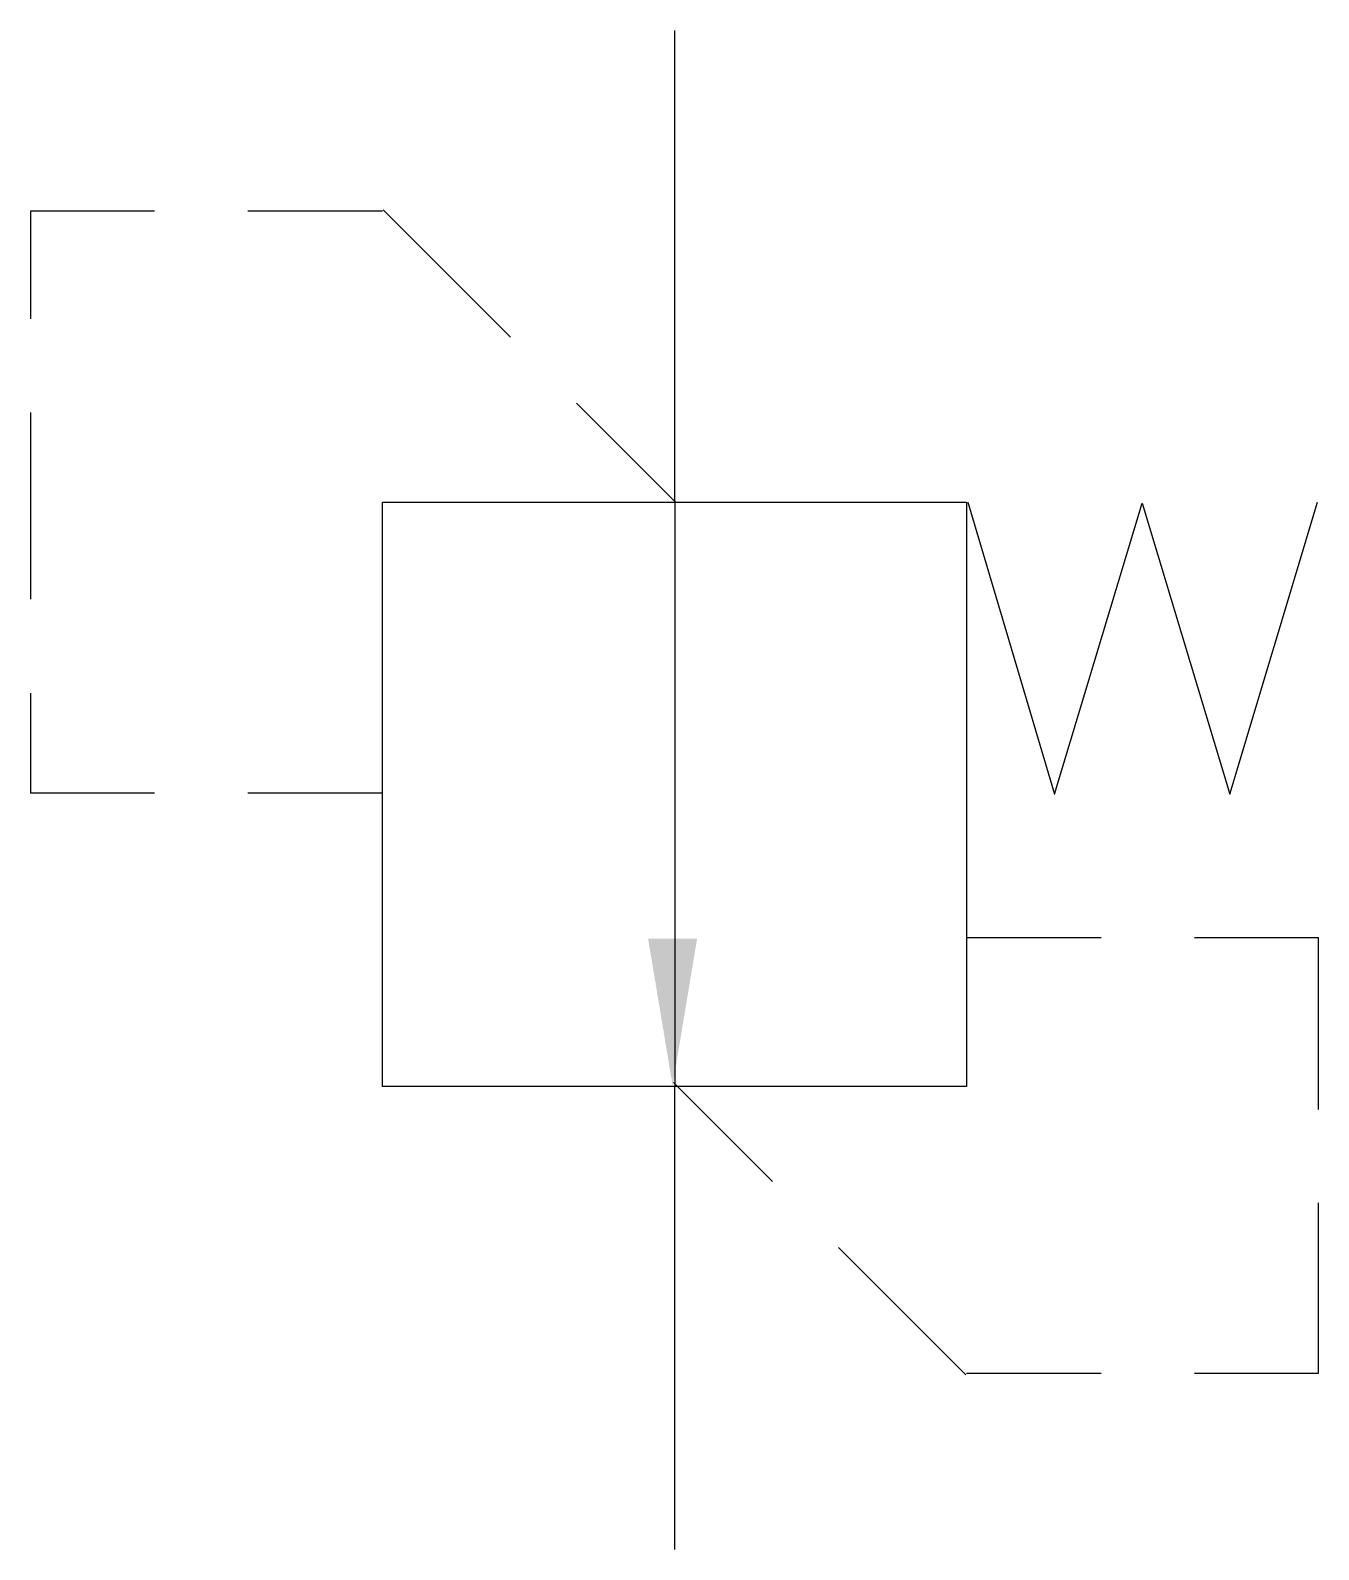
# Model space of a CAD drawing. Extents: x 251 to 273.1, y 369.3 to 395.3.
import ezdxf

# ---------------------------------------------------------------- set-up
doc = ezdxf.new("R2010")
doc.units = 0
doc.header["$LTSCALE"] = 5
doc.header["$MEASUREMENT"] = 0
doc.layers.add('11', color=1, linetype='CONTINUOUS')
doc.layers.add('12', color=2, linetype='CONTINUOUS')

# ---------------------------------------------------------------- blocks, each defined once
blk = doc.blocks.new('5236', base_point=(344.924, 42.985))
at = {"layer": '11'}
for p, q in [((342.018, 47.871), (343.501, 42.874)), ((346.506, 42.874), (348.008, 47.871)), ((343.501, 42.874), (345.003, 47.856)), ((345.003, 47.856), (346.506, 42.874))]:
    blk.add_line(p, q, dxfattribs=at)

msp = doc.modelspace()

# ---------------------------------------------------------------- linework, layer by layer
at = {"layer": '11'}
for p, q in [((262.029, 395.338), (262.029, 387.258)), ((257.026, 377.258), (257.026, 387.258)), ((257.026, 387.258), (267.026, 387.258)), ((262.035, 387.284), (262.035, 377.269)), ((267.026, 387.258), (267.026, 377.258)), ((267.026, 377.258), (257.026, 377.258)), ((262.029, 377.258), (262.029, 369.327))]:
    msp.add_line(p, q, dxfattribs=at)
at = {"layer": '12'}
for p, q in [((259.219, 390.085), (257.037, 392.267)), ((253.123, 392.24), (251, 392.24)), ((251, 392.24), (251, 390.397)), ((257.026, 392.24), (254.723, 392.24)), ((262.045, 387.258), (260.351, 388.953)), ((251, 388.797), (251, 385.597)), ((251, 383.989), (251, 382.278)), ((253.123, 382.278), (251, 382.278)), ((257.026, 382.278), (254.723, 382.278)), ((267.029, 379.807), (269.332, 379.807)), ((270.932, 379.807), (273.055, 379.807)), ((273.055, 376.864), (273.055, 379.807)), ((262.01, 377.327), (263.705, 375.632)), ((273.055, 372.345), (273.055, 375.264)), ((264.836, 374.501), (267.018, 372.318)), ((267.029, 372.345), (269.332, 372.345)), ((270.932, 372.345), (273.055, 372.345))]:
    msp.add_line(p, q, dxfattribs=at)
msp.add_solid([(261.575, 379.789), (262.415, 379.789), (261.995, 377.269)], dxfattribs=at)

# ---------------------------------------------------------------- block references
at = {"layer": '11'}
msp.add_blockref('5236', (269.955, 382.372), dxfattribs=at)

doc.saveas('drawing.dxf')
